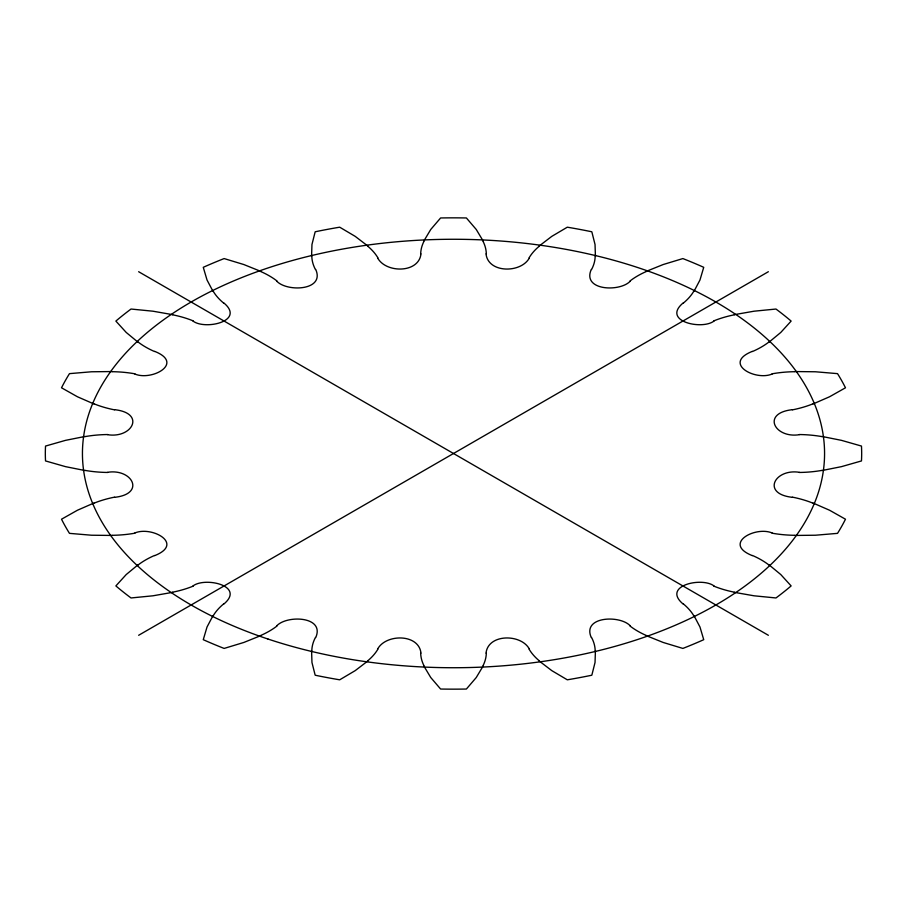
<?xml version="1.0" encoding="UTF-8"?>
<svg xmlns="http://www.w3.org/2000/svg" width="907" height="907" viewBox="0 0 907 907"><rect width="100%" height="100%" fill="white"/><g stroke="black" fill="none" stroke-linecap="round" stroke-linejoin="round"><path stroke-width="1.36" d="M420.973 253.903C418.807 273.438 385.792 273.313 377.595 257.871M486.027 653.097C488.193 633.562 521.208 633.687 529.405 649.129M311.566 650.591L311.963 662.495L315.171 675.216A408.173 235.661 0 0 0 339.694 679.808L355.238 670.613L367.664 661.112M595.434 256.409L595.037 244.505L591.829 231.784A408.173 235.661 0 0 0 567.306 227.192L551.762 236.387L539.336 245.888M424.011 240.729L430.746 229.482L440.609 217.963A408.173 235.661 0 0 1 466.391 217.963L476.254 229.482L482.989 240.729M482.989 666.271L476.254 677.518L466.391 689.037A408.173 235.661 0 0 1 440.609 689.037L430.746 677.518L424.011 666.271M315.738 637.53C325.194 616.091 286.487 614.821 276.601 626.011M591.262 269.47C581.784 290.909 620.479 292.19 630.399 280.989M529.405 257.871C521.196 273.324 488.181 273.46 486.027 253.903M377.595 649.129C385.792 633.687 418.807 633.562 420.973 653.097M213.02 615.626L207.023 627.009L203.27 639.684A408.173 235.661 0 0 0 224.131 648.426L243.847 642.451L260.74 635.637M693.98 291.374L699.977 279.991L703.73 267.316A408.173 235.661 0 0 0 682.869 258.574L663.153 264.549L646.26 271.363M223.984 603.937C245.536 585.684 204.767 576.659 192.93 586.013M683.016 303.063C661.452 321.282 702.211 330.352 714.07 320.987M138.023 564.789L126.22 574.55L115.869 585.922A408.173 235.661 0 0 0 131.027 597.962L152.966 595.797L172.681 592.339M768.977 342.211L780.78 332.45L791.131 321.078A408.173 235.661 0 0 0 775.973 309.038L754.034 311.203L734.319 314.661M138.635 635.285L768.365 271.715M154.689 555.628C184.835 543.667 151.548 525.686 134.758 533.033M752.311 351.372C722.153 363.367 755.463 381.303 772.242 373.967M93.897 503.056L77.446 510.233L61.517 519.212A408.173 235.661 0 0 0 69.476 533.361L91.516 535.221L112.117 535.447M813.103 403.944L829.554 396.767L845.483 387.788A408.173 235.661 0 0 0 837.524 373.639L815.484 371.779L794.883 371.553M114.656 497.319C145.755 493.941 132.479 468.477 107.786 472.275M792.344 409.681C761.222 413.093 774.51 438.5 799.214 434.725M84.963 436.471L65.497 440.36L45.531 446.063A408.173 235.661 0 0 0 45.531 460.937L65.497 466.64L84.963 470.529M822.037 470.529L841.503 466.64L861.469 460.937A408.173 235.661 0 0 0 861.469 446.063L841.503 440.36L822.037 436.471M107.786 434.725C132.49 438.5 145.778 413.093 114.656 409.681M799.214 472.275C774.51 468.5 761.222 493.907 792.344 497.319M112.117 371.553L91.516 371.779L69.476 373.639A408.173 235.661 0 0 0 61.517 387.788L77.446 396.767L93.897 403.944M794.883 535.447L815.484 535.221L837.524 533.361A408.173 235.661 0 0 0 845.483 519.212L829.554 510.233L813.103 503.056M134.758 373.967C151.537 381.303 184.847 363.367 154.689 351.372M772.242 533.033C755.463 525.697 722.153 543.633 752.311 555.628M172.681 314.661L152.966 311.203L131.027 309.038A408.173 235.661 0 0 0 115.869 321.078L126.22 332.45L138.023 342.211M734.319 592.339L754.034 595.797L775.973 597.962A408.173 235.661 0 0 0 791.131 585.922L780.78 574.55L768.977 564.789M192.93 320.987C204.789 330.352 245.548 321.282 223.984 303.063M714.07 586.013C702.233 576.659 661.464 585.684 683.016 603.937M260.74 271.363L243.847 264.549L224.131 258.574A408.173 235.661 0 0 0 203.27 267.316L207.023 279.991L213.02 291.374M646.26 635.637L663.153 642.451L682.869 648.426A408.173 235.661 0 0 0 703.73 639.684L699.977 627.009L693.98 615.626M138.635 271.715L768.365 635.285M276.601 280.989C286.487 292.179 325.194 290.909 315.738 269.47M630.399 626.011C620.513 614.821 581.806 616.091 591.262 637.53M367.664 245.888L355.238 236.387L339.694 227.192A408.173 235.661 0 0 0 315.171 231.784L311.963 244.505L311.566 256.409M539.336 661.112L551.762 670.613L567.306 679.808A408.173 235.661 0 0 0 591.829 675.216L595.037 662.495L595.434 650.591M223.734 303.165A82.367 47.549 0 0 1 213.258 291.328M172.602 314.797A82.367 47.549 0 0 1 193.1 320.84M154.507 351.508A82.367 47.549 0 0 1 138.215 342.12M112.117 371.7A82.367 47.549 0 0 1 134.837 373.797M114.554 409.851A82.367 47.549 0 0 1 94.033 403.83M85.043 436.607A82.367 47.549 0 0 1 107.774 434.544M107.774 472.456A82.367 47.549 0 0 1 85.043 470.393M94.033 503.17A82.367 47.549 0 0 1 114.554 497.149M134.837 533.203A82.367 47.549 0 0 1 112.117 535.3M138.215 564.88A82.367 47.549 0 0 1 154.507 555.492M193.1 586.16A82.367 47.549 0 0 1 172.602 592.203M213.258 615.672A82.367 47.549 0 0 1 223.734 603.835M276.85 626.125A82.367 47.549 0 0 1 260.592 635.524M311.815 650.602A82.367 47.549 0 0 1 315.443 637.474M377.89 649.185A82.367 47.549 0 0 1 367.46 661.033M424.249 666.226A82.367 47.549 0 0 1 420.678 653.097M486.322 653.097A82.367 47.549 0 0 1 482.751 666.226M539.54 661.033A82.367 47.549 0 0 1 529.11 649.185M591.557 637.474A82.367 47.549 0 0 1 595.185 650.602M646.408 635.524A82.367 47.549 0 0 1 630.15 626.125M683.266 603.835A82.367 47.549 0 0 1 693.742 615.672M734.398 592.203A82.367 47.549 0 0 1 713.9 586.16M752.493 555.492A82.367 47.549 0 0 1 768.785 564.88M794.883 535.3A82.367 47.549 0 0 1 772.163 533.203M792.446 497.149A82.367 47.549 0 0 1 812.967 503.17M821.957 470.393A82.367 47.549 0 0 1 799.226 472.456M799.226 434.544A82.367 47.549 0 0 1 821.957 436.607M812.967 403.83A82.367 47.549 0 0 1 792.446 409.851M772.163 373.797A82.367 47.549 0 0 1 794.883 371.7M768.785 342.12A82.367 47.549 0 0 1 752.493 351.508M713.9 320.84A82.367 47.549 0 0 1 734.398 314.797M693.742 291.328A82.367 47.549 0 0 1 683.266 303.165M630.15 280.875A82.367 47.549 0 0 1 646.408 271.476M595.185 256.398A82.367 47.549 0 0 1 591.557 269.526M529.11 257.815A82.367 47.549 0 0 1 539.54 245.967M482.751 240.774A82.367 47.549 0 0 1 486.322 253.903M420.678 253.903A82.367 47.549 0 0 1 424.249 240.774M367.46 245.967A82.367 47.549 0 0 1 377.89 257.815M315.443 269.526A82.367 47.549 0 0 1 311.815 256.398M260.592 271.476A82.367 47.549 0 0 1 276.85 280.875M267.962 639.027A371.065 214.233 0 0 0 824.565 453.5A371.065 214.233 0 0 0 267.962 267.973A371.065 214.233 0 0 0 267.962 639.027"/></g></svg>
